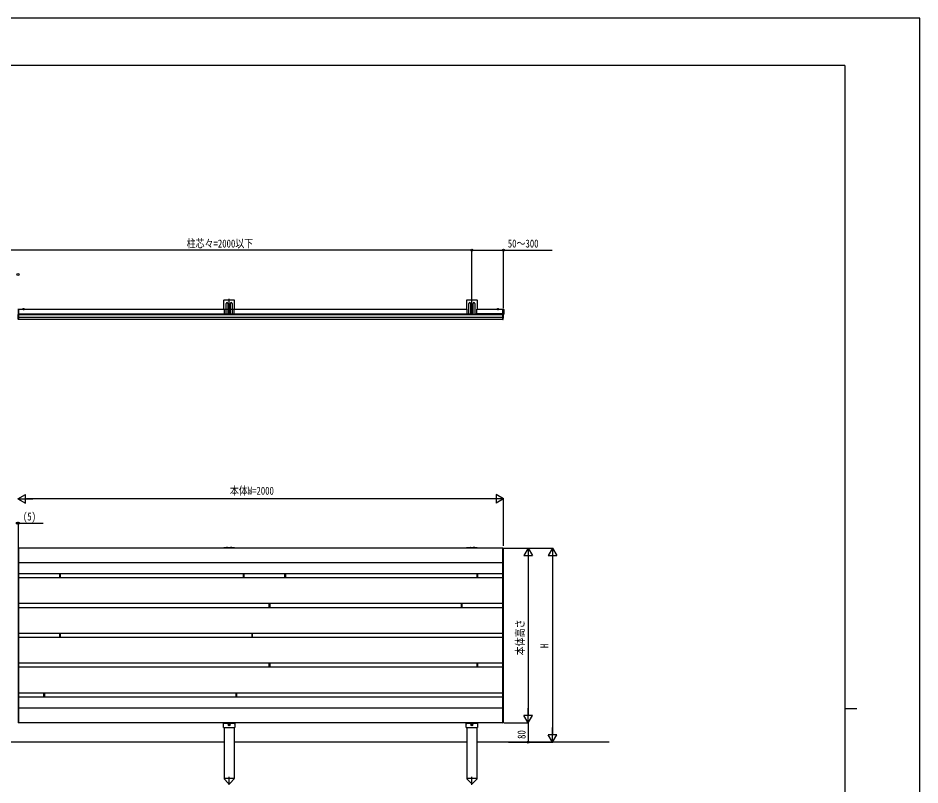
# Model space of a CAD drawing. Units: millimetres, scale not verified. Extents: x -4205 to 4205, y -2970 to 2970.
# Drawn here: x 489 to 4205, y -190 to 2970 of the extents above; entities that cross this region are included whole.
import ezdxf
from ezdxf.enums import TextEntityAlignment as Align

# ---------------------------------------------------------------- set-up
doc = ezdxf.new("R2010")
doc.units = ezdxf.units.MM
doc.header["$LTSCALE"] = 16
for name, color, linetype in [('0-3_YKK_A1', 4, 'Continuous'), ('0-4_YKK_D', 6, 'Continuous'), ('0-5_YKK_ZWAK', 7, 'Continuous')]:
    doc.layers.add(name, color=color, linetype=linetype)
doc.styles.add('ＭＳ ゴシック', font='')
doc.styles.get('ＭＳ ゴシック').set_extended_font_data('MS Gothic')

msp = doc.modelspace()

# ---------------------------------------------------------------- linework, layer by layer
at = {"layer": '0-3_YKK_A1'}
for p, q in [((1336.21, 1805.54), (1336.21, 1770.24)), ((1379.31, 1807.74), (1338.31, 1807.74)), ((1346.91, 1750.56), (1346.91, 1794.24)), ((1353.91, 1794.24), (1353.91, 1750.56)), ((1358.91, 1745.56), (1358.91, 1812.74)), ((1363.91, 1750.56), (1363.91, 1794.24)), ((1370.91, 1794.24), (1370.91, 1750.56)), ((1381.61, 1770.24), (1381.61, 1805.54)), ((2336.21, 1805.54), (2336.21, 1770.24)), ((2379.31, 1807.74), (2338.31, 1807.74)), ((2346.91, 1750.56), (2346.91, 1794.24)), ((2353.91, 1794.24), (2353.91, 1750.56)), ((2358.91, 1745.56), (2358.91, 1812.74)), ((2363.91, 1750.56), (2363.91, 1794.24)), ((2370.91, 1794.24), (2370.91, 1750.56)), ((2381.61, 1770.24), (2381.61, 1805.54)), ((488.91, 1770.19), (490.91, 1770.08)), ((489.47, 1748.32), (488.91, 1748.29)), ((490.91, 1770.08), (490.91, 1749.01)), ((491.41, 1728.74), (491.41, 1769.74)), ((491.41, 1769.74), (2337.91, 1769.74)), ((491.41, 1751.74), (2337.91, 1751.74)), ((491.41, 1748.04), (491.41, 1749.04)), ((491.41, 1749.03), (491.41, 1748.03)), ((491.41, 1748.74), (2486.41, 1748.74)), ((491.41, 1745.24), (491.41, 1748.04)), ((491.41, 1748.03), (491.41, 1744.59)), ((507.43, 1769.74), (515.38, 1769.74)), ((511.41, 1773.24), (511.41, 1766.66)), ((1337.91, 1770.24), (1336.21, 1770.24)), ((1337.91, 1770.24), (1337.91, 1750.56)), ((1337.91, 1750.56), (1346.91, 1750.56)), ((1352.91, 1749.56), (1347.91, 1749.56)), ((1363.91, 1772.94), (1353.91, 1772.94)), ((1353.91, 1750.56), (1363.91, 1750.56)), ((1357.66, 1772.52), (1356.83, 1772.52)), ((1358.91, 1768.69), (1358.91, 1777.19)), ((1360.15, 1773.35), (1360.98, 1773.35)), ((1364.91, 1749.56), (1369.91, 1749.56)), ((1370.91, 1750.56), (1379.91, 1750.56)), ((1379.91, 1750.56), (1379.91, 1770.24)), ((1381.61, 1770.24), (1379.91, 1770.24)), ((2337.91, 1770.24), (2336.21, 1770.24)), ((2337.91, 1770.24), (2337.91, 1750.56)), ((2337.91, 1750.56), (2346.91, 1750.56)), ((2352.91, 1749.56), (2347.91, 1749.56)), ((2363.91, 1772.94), (2353.91, 1772.94)), ((2353.91, 1750.56), (2363.91, 1750.56)), ((2357.66, 1772.52), (2356.83, 1772.52)), ((2358.91, 1768.69), (2358.91, 1777.19)), ((2360.15, 1773.35), (2360.98, 1773.35)), ((2364.91, 1749.56), (2369.91, 1749.56)), ((2370.91, 1750.56), (2379.91, 1750.56)), ((2379.91, 1750.56), (2379.91, 1770.24)), ((2381.61, 1770.24), (2379.91, 1770.24)), ((2379.91, 1769.74), (2486.41, 1769.74)), ((2486.41, 1751.74), (2379.91, 1751.74)), ((2470.38, 1769.74), (2462.43, 1769.74)), ((2466.41, 1773.24), (2466.41, 1766.66)), ((2486.41, 1770.19), (2486.41, 1748.29)), ((2486.41, 1770.19), (2489.96, 1770)), ((2486.41, 1728.74), (2486.41, 1769.74)), ((2486.41, 1728.74), (2486.41, 1769.74)), ((2486.41, 1748.03), (2486.41, 1744.59)), ((2486.41, 1748.03), (2486.41, 1744.59)), ((2489.96, 1748.47), (2488.32, 1748.39)), ((2488.91, 1733.63), (2488.91, 1771.96)), ((2490.91, 1769), (2490.91, 1759.24)), ((2490.91, 1759.24), (2490.91, 1749.47)), ((489.41, 1729.43), (489.41, 1732.31)), ((491.41, 1728.43), (490.41, 1728.43)), ((490.81, 1734.22), (490.81, 1730.26)), ((491.41, 1734.86), (490.92, 1734.45)), ((490.92, 1730.03), (491.41, 1729.62)), ((491.41, 1744.18), (491.41, 1733.13)), ((491.41, 1738.44), (491.41, 1739.43)), ((491.41, 1736.04), (491.41, 1735.22)), ((2486.41, 1735.74), (491.41, 1735.74)), ((491.41, 1734.63), (491.41, 1734.86)), ((491.41, 1732.31), (491.41, 1729.43)), ((491.41, 1729.62), (491.41, 1729.85)), ((491.41, 1729.23), (491.41, 1729.44)), ((491.41, 1729.43), (491.41, 1728.43)), ((491.41, 1728.74), (2486.41, 1728.74)), ((2486.41, 1744.18), (2486.41, 1733.13)), ((2486.41, 1734.86), (2486.9, 1734.45)), ((2486.41, 1734.63), (2486.41, 1734.86)), ((2486.41, 1732.31), (2486.41, 1729.43)), ((2486.41, 1732.31), (2486.41, 1729.43)), ((2486.9, 1730.03), (2486.41, 1729.62)), ((2486.41, 1729.62), (2486.41, 1729.85)), ((2486.41, 1729.23), (2486.41, 1729.44)), ((2486.41, 1729.43), (2486.41, 1728.43)), ((2486.41, 1728.43), (2487.41, 1728.43)), ((2487.01, 1734.22), (2487.01, 1730.26)), ((2488.41, 1729.43), (2488.41, 1732.31)), ((2488.41, 1729.43), (2488.41, 1732.31)), ((489.41, 785.15), (489.41, 680.27)), ((2486.41, 785.71), (491.41, 785.71)), ((491.41, 785.71), (491.41, 65.71)), ((1379.91, 786.91), (1337.91, 786.91)), ((1347.91, 787.91), (1352.41, 787.91)), ((1348.91, 786.71), (1351.41, 786.71)), ((1369.91, 787.91), (1365.41, 787.91)), ((1366.41, 786.71), (1368.91, 786.71)), ((2379.91, 786.91), (2337.91, 786.91)), ((2347.91, 787.91), (2352.41, 787.91)), ((2348.91, 786.71), (2351.41, 786.71)), ((2369.91, 787.91), (2365.41, 787.91)), ((2366.41, 786.71), (2368.91, 786.71)), ((2486.41, 785.71), (2486.41, 65.71)), ((2488.41, 785.15), (2488.41, 680.27)), ((2486.41, 725.71), (491.41, 725.71)), ((489.41, 680.27), (489.41, 662.35)), ((491.41, 679.21), (490.35, 679.27)), ((2486.41, 679.71), (491.41, 679.71)), ((491.41, 663.41), (491.41, 679.21)), ((660.91, 662.91), (660.91, 679.71)), ((660.91, 679.71), (660.91, 662.91)), ((660.91, 679.71), (660.91, 662.91)), ((662.91, 679.71), (662.91, 662.91)), ((1416.91, 679.71), (1416.91, 662.91)), ((1418.91, 662.91), (1418.91, 679.71)), ((1418.91, 679.71), (1418.91, 662.91)), ((1418.91, 679.71), (1418.91, 662.91)), ((1588.41, 662.91), (1588.41, 679.71)), ((1588.41, 679.71), (1588.41, 662.91)), ((1588.41, 679.71), (1588.41, 662.91)), ((1590.41, 679.71), (1590.41, 662.91)), ((2379.91, 679.71), (2379.91, 662.91)), ((2381.91, 662.91), (2381.91, 679.71)), ((2381.91, 679.71), (2381.91, 662.91)), ((2381.91, 679.71), (2381.91, 662.91)), ((2486.41, 679.21), (2487.47, 679.27)), ((2486.41, 663.41), (2486.41, 679.21)), ((2488.41, 680.27), (2488.41, 662.35)), ((489.41, 662.35), (489.41, 557.47)), ((2486.41, 662.91), (491.41, 662.91)), ((2488.41, 662.35), (2488.41, 557.47)), ((489.41, 557.47), (489.41, 539.55)), ((2488.41, 557.47), (2488.41, 539.55)), ((489.41, 539.55), (489.41, 434.67)), ((491.41, 556.41), (490.35, 556.47)), ((2486.41, 556.91), (491.41, 556.91)), ((491.41, 540.61), (491.41, 556.41)), ((2486.41, 540.11), (491.41, 540.11)), ((1523.91, 540.11), (1523.91, 556.91)), ((1523.91, 556.91), (1523.91, 540.11)), ((1523.91, 556.91), (1523.91, 540.11)), ((1525.91, 556.91), (1525.91, 540.11)), ((2314.91, 556.91), (2314.91, 540.11)), ((2316.91, 540.11), (2316.91, 556.91)), ((2316.91, 556.91), (2316.91, 540.11)), ((2316.91, 556.91), (2316.91, 540.11)), ((2486.41, 556.41), (2487.47, 556.47)), ((2486.41, 540.61), (2486.41, 556.41)), ((2488.41, 539.55), (2488.41, 434.67)), ((489.41, 434.67), (489.41, 416.75)), ((489.41, 416.75), (489.41, 311.87)), ((491.41, 433.61), (490.35, 433.67)), ((2486.41, 434.11), (491.41, 434.11)), ((491.41, 417.81), (491.41, 433.61)), ((2486.41, 417.31), (491.41, 417.31)), ((660.91, 417.31), (660.91, 434.11)), ((660.91, 434.11), (660.91, 417.31)), ((660.91, 434.11), (660.91, 417.31)), ((662.91, 434.11), (662.91, 417.31)), ((1451.91, 434.11), (1451.91, 417.31)), ((1453.91, 417.31), (1453.91, 434.11)), ((1453.91, 434.11), (1453.91, 417.31)), ((1453.91, 434.11), (1453.91, 417.31)), ((2486.41, 433.61), (2487.47, 433.67)), ((2486.41, 417.81), (2486.41, 433.61)), ((2488.41, 434.67), (2488.41, 416.75)), ((2488.41, 416.75), (2488.41, 311.87)), ((489.41, 311.87), (489.41, 293.95)), ((491.41, 310.81), (490.35, 310.87)), ((2486.41, 311.31), (491.41, 311.31)), ((491.41, 295.01), (491.41, 310.81)), ((1523.91, 294.51), (1523.91, 311.31)), ((1523.91, 311.31), (1523.91, 294.51)), ((1523.91, 311.31), (1523.91, 294.51)), ((1525.91, 311.31), (1525.91, 294.51)), ((2379.91, 311.31), (2379.91, 294.51)), ((2381.91, 294.51), (2381.91, 311.31)), ((2381.91, 311.31), (2381.91, 294.51)), ((2381.91, 311.31), (2381.91, 294.51)), ((2486.41, 310.81), (2487.47, 310.87)), ((2486.41, 295.01), (2486.41, 310.81)), ((2488.41, 311.87), (2488.41, 293.95)), ((489.41, 293.95), (489.41, 189.07)), ((2486.41, 294.51), (491.41, 294.51)), ((2488.41, 293.95), (2488.41, 189.07)), ((489.41, 189.07), (489.41, 171.15)), ((491.41, 188.01), (490.35, 188.07)), ((2486.41, 188.51), (491.41, 188.51)), ((491.41, 172.21), (491.41, 188.01)), ((595.91, 171.71), (595.91, 188.51)), ((595.91, 188.51), (595.91, 171.71)), ((595.91, 188.51), (595.91, 171.71)), ((597.91, 188.51), (597.91, 171.71)), ((1386.91, 188.51), (1386.91, 171.71)), ((1388.91, 171.71), (1388.91, 188.51)), ((1388.91, 188.51), (1388.91, 171.71)), ((1388.91, 188.51), (1388.91, 171.71)), ((2486.41, 188.01), (2487.47, 188.07)), ((2486.41, 172.21), (2486.41, 188.01)), ((2488.41, 194.55), (2488.41, 192.61)), ((2488.41, 189.07), (2488.41, 171.15)), ((489.41, 171.15), (489.41, 66.27)), ((2486.41, 171.71), (491.41, 171.71)), ((2487.47, 164.67), (2486.41, 164.61)), ((2488.41, 171.15), (2488.41, 66.27)), ((2486.41, 125.71), (491.41, 125.71)), ((491.41, 65.21), (490.35, 65.27)), ((2486.41, 65.71), (491.41, 65.71)), ((1335.66, 62.74), (1337.66, 62.74)), ((1335.66, 46.74), (1335.66, 62.74)), ((1335.66, 46.74), (1382.16, 46.74)), ((1337.66, 65.71), (1337.66, 62.74)), ((1337.66, 63.74), (1380.16, 63.74)), ((1337.91, 46.74), (1337.91, -164.29)), ((1354.36, 57.74), (1363.46, 57.74)), ((1354.41, 57.74), (1363.41, 57.74)), ((1356.83, 58.09), (1356.83, 57.39)), ((1356.83, 58.09), (1358.06, 58.09)), ((1356.83, 57.39), (1358.06, 57.39)), ((1358.56, 59.81), (1359.26, 59.81)), ((1358.56, 59.81), (1358.56, 58.59)), ((1358.56, 56.89), (1358.56, 55.66)), ((1358.56, 55.66), (1359.26, 55.66)), ((1358.91, 53.19), (1358.91, 62.29)), ((1359.26, 59.81), (1359.26, 58.59)), ((1359.26, 56.89), (1359.26, 55.66)), ((1359.76, 58.09), (1360.98, 58.09)), ((1359.76, 57.39), (1360.98, 57.39)), ((1360.98, 58.09), (1360.98, 57.39)), ((1379.91, 46.74), (1379.91, -164.29)), ((1380.16, 65.71), (1380.16, 62.74)), ((1380.16, 62.74), (1382.16, 62.74)), ((1382.16, 62.74), (1382.16, 46.74)), ((2335.66, 62.74), (2337.66, 62.74)), ((2335.66, 46.74), (2335.66, 62.74)), ((2335.66, 46.74), (2382.16, 46.74)), ((2337.66, 65.71), (2337.66, 62.74)), ((2337.66, 63.74), (2380.16, 63.74)), ((2337.91, 46.74), (2337.91, -164.29)), ((2354.36, 57.74), (2363.46, 57.74)), ((2354.41, 57.74), (2363.41, 57.74)), ((2356.83, 58.09), (2356.83, 57.39)), ((2356.83, 58.09), (2358.06, 58.09)), ((2356.83, 57.39), (2358.06, 57.39)), ((2358.56, 59.81), (2359.26, 59.81)), ((2358.56, 59.81), (2358.56, 58.59)), ((2358.56, 56.89), (2358.56, 55.66)), ((2358.56, 55.66), (2359.26, 55.66)), ((2358.91, 53.19), (2358.91, 62.29)), ((2359.26, 59.81), (2359.26, 58.59)), ((2359.26, 56.89), (2359.26, 55.66)), ((2359.76, 58.09), (2360.98, 58.09)), ((2359.76, 57.39), (2360.98, 57.39)), ((2360.98, 58.09), (2360.98, 57.39)), ((2379.91, 46.74), (2379.91, -164.29)), ((2380.16, 65.71), (2380.16, 62.74)), ((2380.16, 62.74), (2382.16, 62.74)), ((2382.16, 62.74), (2382.16, 46.74)), ((2486.41, 65.21), (2487.47, 65.27)), ((1337.91, -14.29), (379.91, -14.29)), ((2337.91, -14.29), (1379.91, -14.29)), ((2924.92, -14.29), (2379.91, -14.29)), ((1337.71, -164.29), (1337.71, -165.29)), ((1380.11, -164.29), (1337.71, -164.29)), ((1337.71, -165.29), (1355.39, -182.84)), ((1358.91, -189.81), (1358.91, -157.33)), ((1380.11, -165.29), (1362.43, -182.84)), ((1380.11, -165.29), (1380.11, -164.29)), ((2337.71, -164.29), (2337.71, -165.29)), ((2380.11, -164.29), (2337.71, -164.29)), ((2337.71, -165.29), (2355.39, -182.84)), ((2358.91, -189.81), (2358.91, -157.33)), ((2380.11, -165.29), (2362.43, -182.84)), ((2380.11, -165.29), (2380.11, -164.29))]:
    msp.add_line(p, q, dxfattribs=at)
for points in [[(489.41, 1732.31), (489.41, 1743.81), (489.41, 1748.03)], [(490.41, 1749.03), (491.41, 1749.03), (491.41, 1748.03)], [(509.33, 1771.81), (510.26, 1769.95), (511.41, 1769.34)], [(513.48, 1771.81), (512.55, 1769.95), (511.41, 1769.34)], [(1356.83, 1772.52), (1356.83, 1773.35), (1357.66, 1773.35)], [(1358.49, 1774.18), (1358.49, 1775.01), (1359.32, 1775.01), (1359.32, 1774.18)], [(1359.32, 1771.69), (1359.32, 1770.86), (1358.49, 1770.86), (1358.49, 1771.69)], [(1360.98, 1773.35), (1360.98, 1772.52), (1360.15, 1772.52)], [(2356.83, 1772.52), (2356.83, 1773.35), (2357.66, 1773.35)], [(2358.49, 1774.18), (2358.49, 1775.01), (2359.32, 1775.01), (2359.32, 1774.18)], [(2359.32, 1771.69), (2359.32, 1770.86), (2358.49, 1770.86), (2358.49, 1771.69)], [(2360.98, 1773.35), (2360.98, 1772.52), (2360.15, 1772.52)], [(2464.33, 1771.81), (2465.26, 1769.95), (2466.41, 1769.34)], [(2468.48, 1771.81), (2467.55, 1769.95), (2466.41, 1769.34)], [(2487.41, 1749.03), (2486.41, 1749.03), (2486.41, 1748.03)], [(2488.41, 1732.31), (2488.41, 1743.81), (2488.41, 1748.03)], [(490.41, 1736.04), (491.41, 1736.04), (491.41, 1735.22)], [(2487.41, 1736.04), (2486.41, 1736.04), (2486.41, 1735.22)], [(491.41, 679.21), (491.41, 785.21), (491.41, 786.21), (490.35, 786.14)], [(2486.41, 679.21), (2486.41, 785.21), (2486.41, 786.21), (2487.47, 786.14)], [(491.41, 556.41), (491.41, 662.41), (491.41, 663.41), (490.35, 663.34)], [(2486.41, 556.41), (2486.41, 662.41), (2486.41, 663.41), (2487.47, 663.34)], [(491.41, 433.61), (491.41, 539.61), (491.41, 540.61), (490.35, 540.54)], [(2486.41, 433.61), (2486.41, 539.61), (2486.41, 540.61), (2487.47, 540.54)], [(491.41, 310.81), (491.41, 416.81), (491.41, 417.81), (490.35, 417.74)], [(2486.41, 310.81), (2486.41, 416.81), (2486.41, 417.81), (2487.47, 417.74)], [(491.41, 188.01), (491.41, 294.01), (491.41, 295.01), (490.35, 294.94)], [(2486.41, 188.01), (2486.41, 294.01), (2486.41, 295.01), (2487.47, 294.94)], [(2486.41, 192.61), (2486.41, 195.61), (2487.47, 195.54)], [(2486.41, 164.61), (2486.41, 167.61), (2486.41, 192.61)], [(2488.41, 192.61), (2488.41, 167.61), (2488.41, 165.67)], [(491.41, 65.21), (491.41, 171.21), (491.41, 172.21), (490.35, 172.14)], [(2486.41, 65.21), (2486.41, 171.21), (2486.41, 172.21), (2487.47, 172.14)]]:
    msp.add_lwpolyline(points, dxfattribs=at)
for centre in [(1358.91, 1772.94), (2358.91, 1772.94), (1358.91, 57.74), (2358.91, 57.74)]:
    msp.add_circle(centre, 4.25, dxfattribs=at)
for centre, radius, start, end in [((1338.31, 1805.54), 2.2, 90, 180), ((1350.31, 1794.24), 3.5, 0, 180), ((1367.31, 1794.24), 3.5, 0, 180), ((1379.31, 1805.54), 2.2, 0, 90), ((2338.31, 1805.54), 2.2, 90, 180), ((2350.31, 1794.24), 3.5, 0, 180), ((2367.31, 1794.24), 3.5, 0, 180), ((2379.31, 1805.54), 2.2, 0, 90), ((490.41, 1748.03), 1, 90, 180), ((507.43, 1770.01), 0.274, 142.28591, 270), ((511.41, 1766.94), 5.3, 37.71409, 142.28591), ((515.38, 1770.01), 0.274, 270, 37.71409), ((1347.91, 1750.56), 1, 180, 270), ((1352.91, 1750.56), 1, 270, 0), ((1357.66, 1774.18), 0.83, 270, 0), ((1357.66, 1771.69), 0.83, 0, 90), ((1360.15, 1774.18), 0.83, 180, 270), ((1360.15, 1771.69), 0.83, 90, 180), ((1364.91, 1750.56), 1, 180, 270), ((1369.91, 1750.56), 1, 270, 0), ((2347.91, 1750.56), 1, 180, 270), ((2352.91, 1750.56), 1, 270, 0), ((2357.66, 1774.18), 0.83, 270, 0), ((2357.66, 1771.69), 0.83, 0, 90), ((2360.15, 1774.18), 0.83, 180, 270), ((2360.15, 1771.69), 0.83, 90, 180), ((2364.91, 1750.56), 1, 180, 270), ((2369.91, 1750.56), 1, 270, 0), ((2462.43, 1770.01), 0.274, 142.28591, 270), ((2466.41, 1766.94), 5.3, 37.71409, 142.28591), ((2470.38, 1770.01), 0.274, 270, 37.71409), ((2487.41, 1748.03), 1, 0, 90), ((2489.91, 1769), 1, 0, 87), ((2489.91, 1749.47), 1, 273, 0), ((490.33, 1735.12), 0.924, 84.92309, 173.80769), ((490.41, 1729.43), 1, 180, 270), ((491.11, 1734.22), 0.3, 129.80557, 180), ((491.11, 1730.26), 0.3, 180, 230.19443), ((2486.71, 1734.22), 0.3, 0, 50.19443), ((2486.71, 1730.26), 0.3, 309.80557, 0), ((2487.49, 1735.12), 0.924, 6.19231, 95.07691), ((2487.41, 1729.43), 1, 270, 0), ((490.41, 785.15), 1, 93.5, 180), ((1337.91, 785.21), 1.7, 90, 162.89536), ((1347.91, 786.91), 1, 90, 180), ((1348.91, 785.71), 1, 90, 180), ((1351.41, 785.71), 1, 0, 90), ((1352.41, 786.91), 1, 0, 90), ((1365.41, 786.91), 1, 90, 180), ((1366.41, 785.71), 1, 90, 180), ((1368.91, 785.71), 1, 0, 90), ((1369.91, 786.91), 1, 0, 90), ((1379.91, 785.21), 1.7, 17.10464, 90), ((2337.91, 785.21), 1.7, 90, 162.89536), ((2347.91, 786.91), 1, 90, 180), ((2348.91, 785.71), 1, 90, 180), ((2351.41, 785.71), 1, 0, 90), ((2352.41, 786.91), 1, 0, 90), ((2365.41, 786.91), 1, 90, 180), ((2366.41, 785.71), 1, 90, 180), ((2368.91, 785.71), 1, 0, 90), ((2369.91, 786.91), 1, 0, 90), ((2379.91, 785.21), 1.7, 17.10464, 90), ((2487.41, 785.15), 1, 0, 86.5), ((490.41, 680.27), 1, 180, 266.5), ((2487.41, 680.27), 1, 273.5, 0), ((490.41, 662.35), 1, 93.5, 180), ((2487.41, 662.35), 1, 0, 86.5), ((490.41, 557.47), 1, 180, 266.5), ((2487.41, 557.47), 1, 273.5, 0), ((490.41, 539.55), 1, 93.5, 180), ((2487.41, 539.55), 1, 0, 86.5), ((490.41, 434.67), 1, 180, 266.5), ((490.41, 416.75), 1, 93.5, 180), ((2487.41, 434.67), 1, 273.5, 0), ((2487.41, 416.75), 1, 0, 86.5), ((490.41, 311.87), 1, 180, 266.5), ((2487.41, 311.87), 1, 273.5, 0), ((490.41, 293.95), 1, 93.5, 180), ((2487.41, 293.95), 1, 0, 86.5), ((490.41, 189.07), 1, 180, 266.5), ((2487.41, 194.55), 1, 0, 86.5), ((2487.41, 189.07), 1, 273.5, 0), ((490.41, 171.15), 1, 93.5, 180), ((2487.41, 171.15), 1, 0, 86.5), ((2487.41, 165.67), 1, 273.5, 0), ((490.41, 66.27), 1, 180, 266.5), ((1358.06, 58.59), 0.5, 270, 0), ((1358.06, 56.89), 0.5, 0, 90), ((1359.76, 58.59), 0.5, 180, 270), ((1359.76, 56.89), 0.5, 90, 180), ((2358.06, 58.59), 0.5, 270, 0), ((2358.06, 56.89), 0.5, 0, 90), ((2359.76, 58.59), 0.5, 180, 270), ((2359.76, 56.89), 0.5, 90, 180), ((2487.41, 66.27), 1, 273.5, 0), ((1358.91, -179.29), 5, 225.20979, 314.79021), ((2358.91, -179.29), 5, 225.20979, 314.79021)]:
    msp.add_arc(centre, radius, start, end, dxfattribs=at)
at = {"layer": '0-4_YKK_D'}
for p, q in [((2358.91, 2013.38), (358.91, 2013.38)), ((2358.91, 1814.38), (2358.91, 2014.38)), ((2358.91, 1814.38), (2358.91, 2014.38)), ((2488.91, 1773.96), (2488.91, 2014.38)), ((488.91, 988.69), (519.22, 1006.19)), ((519.22, 971.19), (519.22, 1006.19)), ((2488.91, 988.69), (2458.6, 1006.19)), ((2458.6, 1006.19), (2458.6, 971.19)), ((488.91, 988.69), (519.22, 971.19)), ((488.91, 988.69), (549.53, 988.69)), ((2453.91, 988.69), (523.91, 988.69)), ((2488.91, 988.69), (2428.29, 988.69)), ((2488.91, 988.69), (2458.6, 971.19)), ((2488.91, 794.85), (2488.91, 989.69)), ((491.41, 786.71), (491.41, 889.69)), ((2491.91, 785.71), (2691.91, 785.71)), ((2492.41, 785.71), (2591.91, 785.71)), ((2590.91, 785.71), (2573.41, 755.4)), ((2590.91, 785.71), (2608.41, 755.4)), ((2590.91, 785.71), (2590.91, 725.09)), ((2690.91, 785.71), (2673.41, 755.4)), ((2690.91, 785.71), (2708.41, 755.4)), ((2690.91, 785.71), (2690.91, 725.09)), ((2573.41, 755.4), (2608.41, 755.4)), ((2590.91, 750.71), (2590.91, 100.71)), ((2673.41, 755.4), (2708.41, 755.4)), ((2690.91, 750.71), (2690.91, 20.71)), ((2590.91, 65.71), (2590.91, 126.33)), ((2590.91, 65.71), (2573.41, 96.02)), ((2608.41, 96.02), (2573.41, 96.02)), ((2590.91, 65.71), (2608.41, 96.02)), ((2491.91, 65.71), (2591.91, 65.71)), ((2491.91, 65.71), (2591.91, 65.71)), ((2590.91, 65.71), (2590.91, -14.29)), ((2690.91, -14.29), (2690.91, 46.33)), ((2690.91, -14.29), (2673.41, 16.02)), ((2708.41, 16.02), (2673.41, 16.02)), ((2690.91, -14.29), (2708.41, 16.02)), ((2509.41, -14.29), (2691.91, -14.29)), ((2590.41, -14.29), (2589.91, -14.29))]:
    msp.add_line(p, q, dxfattribs=at)
for points in [[(2358.91, 2013.38), (2488.91, 2013.38), (2690.31, 2013.38)], [(486.41, 888.69), (491.41, 888.69), (592.01, 888.69)]]:
    msp.add_lwpolyline(points, dxfattribs=at)
for centre in [(2358.91, 2013.38), (2358.91, 2013.38), (2488.91, 2013.38), (488.91, 1913.38), (486.41, 888.69), (491.41, 888.69), (2590.91, -14.29)]:
    msp.add_circle(centre, 4.25, dxfattribs=at)
at = {"layer": '0-5_YKK_ZWAK'}
for p, q in [((3895.02, 2775), (-3904.98, 2775)), ((3895.02, 2775), (3895.02, -2525)), ((3895.02, 125), (3945.02, 125))]:
    msp.add_line(p, q, dxfattribs=at)
msp.add_lwpolyline([(-4205, -2970), (4205, -2970), (4205, 2970), (-4205, 2970)], close=True, dxfattribs=at)

# ---------------------------------------------------------------- texts
at = {"layer": '0-4_YKK_D', "style": 'ＭＳ ゴシック', "width": 0.8}
for s, p in [('柱芯々=2000以下', (1183.71, 2014.38)), ('50～300', (2506.91, 2014.38)), ('本体W=2000', (1361.71, 995.69)), ('(5)', (509.41, 889.69))]:
    msp.add_text(s, height=32.99, dxfattribs=at).set_placement(p, align=Align.BOTTOM_LEFT)
for s, p in [('本体高さ', (2583.91, 344.11)), ('H', (2683.91, 373.71)), ('80', (2589.91, -0.64))]:
    msp.add_text(s, height=32.99, rotation=90, dxfattribs=at).set_placement(p, align=Align.BOTTOM_LEFT)

doc.saveas('drawing.dxf')
